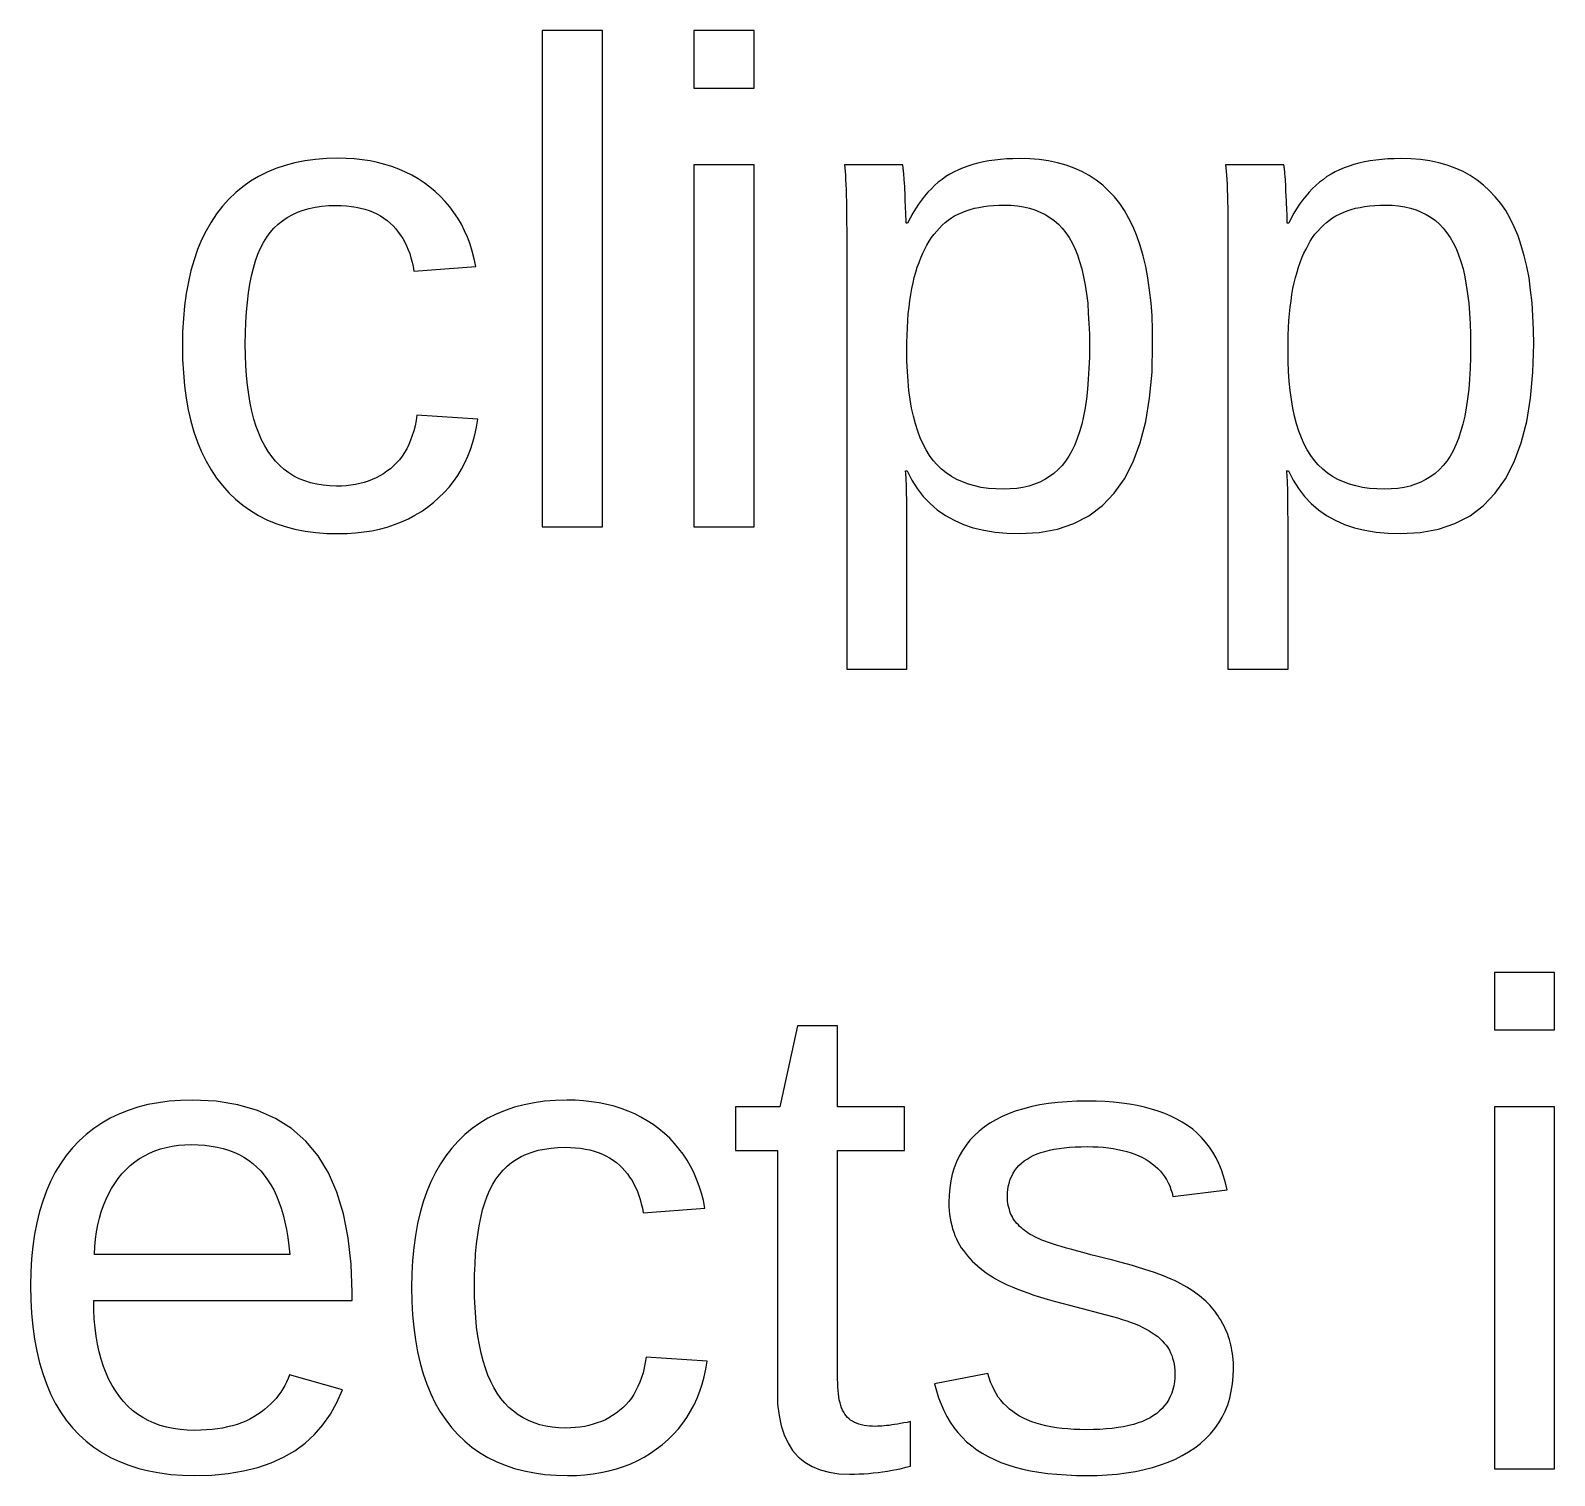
# Model space of a CAD drawing. Extents: x -27 to 133, y -77 to 15.
# Drawn here: x 98.21 to 103.3, y -42.36 to -37.53 of the extents above; entities that cross this region are included whole.
import ezdxf

# ---------------------------------------------------------------- set-up
doc = ezdxf.new("R2010")
doc.units = 0
doc.layers.get('0').update_dxf_attribs({"linetype": 'CONTINUOUS'})

msp = doc.modelspace()

# ---------------------------------------------------------------- linework, layer by layer
for points in [[(100.119, -37.532), (99.9174, -37.532), (99.9174, -39.1924), (100.119, -39.1924)], [(100.627, -37.532), (100.425, -37.532), (100.425, -37.7244), (100.627, -37.7244)], [(99.2651, -39.2142), (99.2935, -39.2123), (99.3211, -39.2092), (99.3479, -39.2049), (99.374, -39.1994), (99.3992, -39.1926), (99.4237, -39.1846), (99.4473, -39.1754), (99.4702, -39.1649), (99.4922, -39.1532), (99.5135, -39.1403), (99.534, -39.1261), (99.5536, -39.1107), (99.5723, -39.0943), (99.5898, -39.0771), (99.606, -39.059), (99.6211, -39.04), (99.635, -39.0203), (99.6476, -38.9997), (99.6591, -38.9782), (99.6693, -38.956), (99.6783, -38.9329), (99.6862, -38.9089), (99.6928, -38.8842), (99.6982, -38.8586), (99.7024, -38.8321), (99.4988, -38.8187), (99.4959, -38.8369), (99.4923, -38.8544), (99.4881, -38.8711), (99.4832, -38.8871), (99.4777, -38.9024), (99.4715, -38.9169), (99.4647, -38.9307), (99.4572, -38.9437), (99.449, -38.956), (99.4402, -38.9675), (99.4307, -38.9783), (99.4206, -38.9884), (99.4098, -38.9977), (99.3985, -39.0063), (99.3868, -39.0143), (99.3747, -39.0215), (99.3621, -39.028), (99.3491, -39.0339), (99.3357, -39.039), (99.3219, -39.0435), (99.3077, -39.0473), (99.293, -39.0504), (99.278, -39.0528), (99.2625, -39.0545), (99.2466, -39.0556), (99.2303, -39.0559), (99.2071, -39.0552), (99.1849, -39.0532), (99.1636, -39.0497), (99.1432, -39.0449), (99.1238, -39.0387), (99.1052, -39.0311), (99.0876, -39.0222), (99.0708, -39.0118), (99.055, -39.0001), (99.0401, -38.9871), (99.0261, -38.9726), (99.013, -38.9568), (99.0009, -38.9396), (98.9896, -38.9209), (98.9793, -38.9008), (98.9698, -38.8792), (98.9613, -38.8561), (98.9536, -38.8315), (98.9469, -38.8054), (98.941, -38.7779), (98.9361, -38.7489), (98.932, -38.7184), (98.9289, -38.6864), (98.9266, -38.6529), (98.9252, -38.6179), (98.9248, -38.5815), (98.9252, -38.5436), (98.9265, -38.5075), (98.9286, -38.473), (98.9316, -38.4403), (98.9354, -38.4094), (98.9401, -38.3801), (98.9456, -38.3526), (98.9519, -38.3267), (98.9591, -38.3026), (98.9672, -38.2803), (98.9761, -38.2596), (98.9858, -38.2407), (98.9964, -38.2235), (99.0079, -38.2077), (99.0205, -38.1933), (99.0342, -38.18), (99.0488, -38.1681), (99.0646, -38.1574), (99.0813, -38.148), (99.0992, -38.1398), (99.118, -38.1329), (99.1379, -38.1272), (99.1589, -38.1228), (99.1809, -38.1197), (99.2039, -38.1178), (99.228, -38.1171), (99.2458, -38.1175), (99.2629, -38.1185), (99.2794, -38.1203), (99.2952, -38.1228), (99.3105, -38.1259), (99.325, -38.1298), (99.339, -38.1343), (99.3523, -38.1396), (99.365, -38.1456), (99.377, -38.1522), (99.3884, -38.1596), (99.3992, -38.1677), (99.4093, -38.1764), (99.4188, -38.1858), (99.4278, -38.1957), (99.4362, -38.206), (99.444, -38.2169), (99.4512, -38.2282), (99.4579, -38.24), (99.464, -38.2523), (99.4696, -38.2651), (99.4745, -38.2784), (99.4789, -38.2922), (99.4828, -38.3064), (99.486, -38.3212), (99.4887, -38.3364), (99.6957, -38.3208), (99.6904, -38.2952), (99.6839, -38.2705), (99.6764, -38.2467), (99.6678, -38.2237), (99.6581, -38.2016), (99.6474, -38.1803), (99.6356, -38.1599), (99.6226, -38.1404), (99.6086, -38.1217), (99.5936, -38.1039), (99.5774, -38.0869), (99.5602, -38.0708), (99.5419, -38.0556), (99.5227, -38.0414), (99.5027, -38.0283), (99.482, -38.0163), (99.4605, -38.0055), (99.4383, -37.9958), (99.4153, -37.9873), (99.3916, -37.9799), (99.3672, -37.9736), (99.3419, -37.9685), (99.316, -37.9645), (99.2893, -37.9617), (99.2618, -37.96), (99.2336, -37.9594), (99.1958, -37.9603), (99.1593, -37.9632), (99.1241, -37.9679), (99.0904, -37.9746), (99.058, -37.9831), (99.0271, -37.9936), (98.9975, -38.0059), (98.9692, -38.0202), (98.9424, -38.0363), (98.9169, -38.0544), (98.8928, -38.0743), (98.8701, -38.0962), (98.8487, -38.1199), (98.8289, -38.1455), (98.8106, -38.1728), (98.7939, -38.2018), (98.7788, -38.2325), (98.7653, -38.2649), (98.7534, -38.299), (98.7431, -38.3349), (98.7343, -38.3724), (98.7272, -38.4117), (98.7216, -38.4527), (98.7176, -38.4954), (98.7153, -38.5398), (98.7145, -38.586), (98.7152, -38.6324), (98.7176, -38.6772), (98.7216, -38.7202), (98.7271, -38.7614), (98.7342, -38.8009), (98.7429, -38.8387), (98.7532, -38.8747), (98.7651, -38.909), (98.7785, -38.9415), (98.7936, -38.9723), (98.8102, -39.0013), (98.8284, -39.0287), (98.8482, -39.0542), (98.8694, -39.078), (98.8921, -39.0998), (98.9163, -39.1198), (98.9418, -39.1378), (98.9688, -39.154), (98.9972, -39.1682), (99.027, -39.1806), (99.0583, -39.191), (99.0909, -39.1996), (99.125, -39.2062), (99.1606, -39.211), (99.1975, -39.2138), (99.2359, -39.2148)], [(101.137, -39.1947), (101.137, -39.1678), (101.137, -39.143), (101.137, -39.1202), (101.137, -39.0994), (101.136, -39.0807), (101.136, -39.064), (101.136, -39.0494), (101.135, -39.0368), (101.135, -39.0263), (101.134, -39.0177), (101.134, -39.0113), (101.133, -39.0068), (101.133, -39.0044), (101.138, -39.0044), (101.154, -39.0355), (101.172, -39.0642), (101.192, -39.0903), (101.215, -39.114), (101.239, -39.1351), (101.266, -39.1538), (101.295, -39.17), (101.326, -39.1837), (101.359, -39.1949), (101.395, -39.2036), (101.432, -39.2098), (101.472, -39.2135), (101.514, -39.2148), (101.58, -39.211), (101.641, -39.1998), (101.696, -39.1811), (101.746, -39.1548), (101.791, -39.1211), (101.83, -39.0799), (101.865, -39.0312), (101.894, -38.975), (101.917, -38.9113), (101.936, -38.8401), (101.949, -38.7614), (101.957, -38.6752), (101.959, -38.5815), (101.959, -38.5331), (101.957, -38.4867), (101.954, -38.4424), (101.949, -38.4001), (101.943, -38.3598), (101.936, -38.3215), (101.927, -38.2853), (101.917, -38.2511), (101.906, -38.2189), (101.894, -38.1887), (101.88, -38.1606), (101.865, -38.1345), (101.849, -38.1104), (101.831, -38.0882), (101.812, -38.0678), (101.792, -38.0492), (101.77, -38.0324), (101.747, -38.0173), (101.722, -38.004), (101.697, -37.9924), (101.67, -37.9827), (101.641, -37.9747), (101.611, -37.9685), (101.58, -37.964), (101.548, -37.9614), (101.514, -37.9605), (101.492, -37.9608), (101.471, -37.9617), (101.45, -37.9633), (101.431, -37.9654), (101.411, -37.9682), (101.393, -37.9716), (101.375, -37.9756), (101.358, -37.9802), (101.341, -37.9854), (101.325, -37.9913), (101.31, -37.9978), (101.295, -38.0048), (101.281, -38.0125), (101.268, -38.0209), (101.255, -38.03), (101.242, -38.0397), (101.23, -38.0502), (101.219, -38.0614), (101.207, -38.0733), (101.196, -38.0859), (101.186, -38.0992), (101.176, -38.1133), (101.166, -38.128), (101.157, -38.1434), (101.148, -38.1596), (101.139, -38.1764), (101.135, -38.1764), (101.135, -38.173), (101.135, -38.1691), (101.135, -38.1647), (101.135, -38.16), (101.134, -38.1548), (101.134, -38.1492), (101.134, -38.1432), (101.134, -38.1367), (101.133, -38.1299), (101.133, -38.1226), (101.133, -38.1148), (101.132, -38.1067), (101.132, -38.0981), (101.132, -38.0895), (101.131, -38.0813), (101.131, -38.0734), (101.13, -38.0658), (101.13, -38.0586), (101.13, -38.0518), (101.129, -38.0453), (101.129, -38.0391), (101.128, -38.0333), (101.128, -38.0279), (101.128, -38.0228), (101.127, -38.018), (101.127, -38.0137), (101.127, -38.0096), (101.126, -38.0058), (101.126, -38.0022), (101.126, -37.999), (101.125, -37.996), (101.125, -37.9932), (101.125, -37.9908), (101.125, -37.9886), (101.124, -37.9867), (101.124, -37.985), (101.124, -37.9837), (101.124, -37.9826), (101.124, -37.9818), (100.929, -37.9818), (100.93, -37.9918), (100.931, -38.0033), (100.932, -38.0164), (100.932, -38.0309), (100.933, -38.0469), (100.934, -38.0645), (100.934, -38.0835), (100.935, -38.104), (100.935, -38.126), (100.935, -38.1495), (100.935, -38.1745), (100.936, -38.201), (100.936, -38.229), (100.936, -39.6679), (101.137, -39.6679)], [(102.412, -39.1947), (102.412, -39.1678), (102.411, -39.143), (102.411, -39.1202), (102.411, -39.0994), (102.411, -39.0807), (102.411, -39.064), (102.41, -39.0494), (102.41, -39.0368), (102.409, -39.0263), (102.409, -39.0177), (102.408, -39.0113), (102.408, -39.0068), (102.407, -39.0044), (102.413, -39.0044), (102.429, -39.0355), (102.447, -39.0642), (102.467, -39.0903), (102.489, -39.114), (102.514, -39.1351), (102.541, -39.1538), (102.57, -39.17), (102.601, -39.1837), (102.634, -39.1949), (102.669, -39.2036), (102.707, -39.2098), (102.747, -39.2135), (102.789, -39.2148), (102.854, -39.211), (102.915, -39.1998), (102.97, -39.1811), (103.021, -39.1548), (103.065, -39.1211), (103.105, -39.0799), (103.139, -39.0312), (103.168, -38.975), (103.192, -38.9113), (103.21, -38.8401), (103.223, -38.7614), (103.231, -38.6752), (103.234, -38.5815), (103.233, -38.5331), (103.231, -38.4867), (103.228, -38.4424), (103.223, -38.4001), (103.218, -38.3598), (103.21, -38.3215), (103.202, -38.2853), (103.192, -38.2511), (103.181, -38.2189), (103.168, -38.1887), (103.155, -38.1606), (103.14, -38.1345), (103.123, -38.1104), (103.105, -38.0882), (103.086, -38.0678), (103.066, -38.0492), (103.044, -38.0324), (103.021, -38.0173), (102.997, -38.004), (102.971, -37.9924), (102.944, -37.9827), (102.916, -37.9747), (102.886, -37.9685), (102.855, -37.964), (102.822, -37.9614), (102.789, -37.9605), (102.767, -37.9608), (102.746, -37.9617), (102.725, -37.9633), (102.705, -37.9654), (102.686, -37.9682), (102.667, -37.9716), (102.649, -37.9756), (102.632, -37.9802), (102.616, -37.9854), (102.6, -37.9913), (102.584, -37.9978), (102.57, -38.0048), (102.556, -38.0125), (102.542, -38.0209), (102.53, -38.03), (102.517, -38.0397), (102.505, -38.0502), (102.493, -38.0614), (102.482, -38.0733), (102.471, -38.0859), (102.46, -38.0992), (102.45, -38.1133), (102.44, -38.128), (102.431, -38.1434), (102.422, -38.1596), (102.414, -38.1764), (102.409, -38.1764), (102.409, -38.173), (102.409, -38.1691), (102.409, -38.1647), (102.409, -38.16), (102.409, -38.1548), (102.409, -38.1492), (102.409, -38.1432), (102.408, -38.1367), (102.408, -38.1299), (102.408, -38.1226), (102.407, -38.1148), (102.407, -38.1067), (102.407, -38.0981), (102.406, -38.0895), (102.406, -38.0813), (102.405, -38.0734), (102.405, -38.0658), (102.404, -38.0586), (102.404, -38.0518), (102.404, -38.0453), (102.403, -38.0391), (102.403, -38.0333), (102.403, -38.0279), (102.402, -38.0228), (102.402, -38.018), (102.401, -38.0137), (102.401, -38.0096), (102.401, -38.0058), (102.401, -38.0022), (102.4, -37.999), (102.4, -37.996), (102.4, -37.9932), (102.399, -37.9908), (102.399, -37.9886), (102.399, -37.9867), (102.399, -37.985), (102.398, -37.9837), (102.398, -37.9826), (102.398, -37.9818), (102.203, -37.9818), (102.204, -37.9918), (102.205, -38.0033), (102.206, -38.0164), (102.207, -38.0309), (102.208, -38.0469), (102.208, -38.0645), (102.209, -38.0835), (102.209, -38.104), (102.21, -38.126), (102.21, -38.1495), (102.21, -38.1745), (102.21, -38.201), (102.21, -38.229), (102.21, -39.6679), (102.412, -39.6679)], [(100.627, -37.9818), (100.425, -37.9818), (100.425, -39.1924), (100.627, -39.1924)], [(101.435, -39.0653), (101.41, -39.0633), (101.386, -39.06), (101.364, -39.0553), (101.343, -39.0493), (101.323, -39.0419), (101.304, -39.0332), (101.286, -39.0232), (101.269, -39.0118), (101.253, -38.9991), (101.239, -38.9851), (101.225, -38.9697), (101.213, -38.953), (101.202, -38.9348), (101.192, -38.9152), (101.182, -38.8941), (101.174, -38.8716), (101.166, -38.8475), (101.159, -38.822), (101.153, -38.7949), (101.148, -38.7664), (101.144, -38.7364), (101.141, -38.705), (101.139, -38.672), (101.137, -38.6376), (101.137, -38.6016), (101.137, -38.5757), (101.138, -38.5505), (101.139, -38.526), (101.14, -38.5024), (101.142, -38.4795), (101.145, -38.4573), (101.147, -38.4359), (101.15, -38.4153), (101.154, -38.3954), (101.158, -38.3763), (101.162, -38.358), (101.167, -38.3404), (101.172, -38.3236), (101.178, -38.3075), (101.184, -38.292), (101.19, -38.2773), (101.197, -38.2632), (101.204, -38.2497), (101.212, -38.237), (101.22, -38.2249), (101.228, -38.2135), (101.237, -38.2027), (101.246, -38.1926), (101.255, -38.1832), (101.265, -38.1745), (101.275, -38.1664), (101.286, -38.1589), (101.297, -38.1521), (101.309, -38.1458), (101.322, -38.1402), (101.335, -38.1351), (101.349, -38.1306), (101.363, -38.1267), (101.378, -38.1235), (101.394, -38.1208), (101.41, -38.1187), (101.427, -38.1172), (101.445, -38.1163), (101.463, -38.116), (101.485, -38.1167), (101.507, -38.1186), (101.527, -38.1218), (101.547, -38.1263), (101.565, -38.1321), (101.583, -38.1391), (101.6, -38.1475), (101.615, -38.1571), (101.63, -38.168), (101.644, -38.1802), (101.657, -38.1937), (101.669, -38.2085), (101.68, -38.2246), (101.69, -38.2421), (101.699, -38.2614), (101.708, -38.2823), (101.715, -38.305), (101.722, -38.3294), (101.728, -38.3555), (101.733, -38.3833), (101.738, -38.4128), (101.742, -38.444), (101.744, -38.4769), (101.746, -38.5116), (101.748, -38.5479), (101.748, -38.586), (101.748, -38.625), (101.746, -38.6623), (101.744, -38.6978), (101.741, -38.7316), (101.738, -38.7636), (101.733, -38.7938), (101.728, -38.8222), (101.722, -38.8489), (101.715, -38.8738), (101.707, -38.8969), (101.699, -38.9183), (101.689, -38.9379), (101.679, -38.9558), (101.668, -38.9721), (101.656, -38.9871), (101.643, -39.0008), (101.629, -39.0132), (101.614, -39.0242), (101.598, -39.034), (101.582, -39.0425), (101.564, -39.0497), (101.545, -39.0555), (101.525, -39.0601), (101.505, -39.0634), (101.483, -39.0653), (101.46, -39.066)], [(102.709, -39.0653), (102.684, -39.0633), (102.661, -39.06), (102.639, -39.0553), (102.617, -39.0493), (102.597, -39.0419), (102.578, -39.0332), (102.56, -39.0232), (102.543, -39.0118), (102.528, -38.9991), (102.513, -38.9851), (102.5, -38.9697), (102.488, -38.953), (102.476, -38.9348), (102.466, -38.9152), (102.457, -38.8941), (102.448, -38.8716), (102.44, -38.8475), (102.434, -38.822), (102.428, -38.7949), (102.423, -38.7664), (102.419, -38.7364), (102.416, -38.705), (102.413, -38.672), (102.412, -38.6376), (102.412, -38.6016), (102.412, -38.5757), (102.412, -38.5505), (102.413, -38.526), (102.415, -38.5024), (102.417, -38.4795), (102.419, -38.4573), (102.422, -38.4359), (102.425, -38.4153), (102.428, -38.3954), (102.432, -38.3763), (102.437, -38.358), (102.442, -38.3404), (102.447, -38.3236), (102.452, -38.3075), (102.458, -38.292), (102.465, -38.2773), (102.472, -38.2632), (102.479, -38.2497), (102.486, -38.237), (102.494, -38.2249), (102.502, -38.2135), (102.511, -38.2027), (102.52, -38.1926), (102.53, -38.1832), (102.54, -38.1745), (102.55, -38.1664), (102.56, -38.1589), (102.572, -38.1521), (102.584, -38.1458), (102.596, -38.1402), (102.61, -38.1351), (102.623, -38.1306), (102.638, -38.1267), (102.653, -38.1235), (102.668, -38.1208), (102.685, -38.1187), (102.702, -38.1172), (102.719, -38.1163), (102.737, -38.116), (102.76, -38.1167), (102.781, -38.1186), (102.802, -38.1218), (102.821, -38.1263), (102.84, -38.1321), (102.857, -38.1391), (102.874, -38.1475), (102.89, -38.1571), (102.905, -38.168), (102.918, -38.1802), (102.931, -38.1937), (102.943, -38.2085), (102.954, -38.2246), (102.964, -38.2421), (102.974, -38.2614), (102.982, -38.2823), (102.99, -38.305), (102.997, -38.3294), (103.003, -38.3555), (103.008, -38.3833), (103.012, -38.4128), (103.016, -38.444), (103.019, -38.4769), (103.021, -38.5116), (103.022, -38.5479), (103.022, -38.586), (103.022, -38.625), (103.021, -38.6623), (103.019, -38.6978), (103.016, -38.7316), (103.012, -38.7636), (103.008, -38.7938), (103.003, -38.8222), (102.996, -38.8489), (102.989, -38.8738), (102.982, -38.8969), (102.973, -38.9183), (102.964, -38.9379), (102.954, -38.9558), (102.943, -38.9721), (102.931, -38.9871), (102.918, -39.0008), (102.904, -39.0132), (102.889, -39.0242), (102.873, -39.034), (102.856, -39.0425), (102.838, -39.0497), (102.82, -39.0555), (102.8, -39.0601), (102.779, -39.0634), (102.757, -39.0653), (102.735, -39.066)], [(103.303, -40.682), (103.102, -40.682), (103.102, -40.8744), (103.303, -40.8744)], [(100.962, -42.3602), (100.978, -42.3597), (100.993, -42.3589), (101.009, -42.3578), (101.025, -42.3563), (101.041, -42.3546), (101.056, -42.3525), (101.072, -42.3501), (101.088, -42.3474), (101.103, -42.3444), (101.119, -42.3411), (101.134, -42.3374), (101.149, -42.3335), (101.149, -42.1846), (101.138, -42.187), (101.127, -42.1891), (101.116, -42.191), (101.106, -42.1928), (101.096, -42.1944), (101.087, -42.1958), (101.078, -42.197), (101.069, -42.198), (101.061, -42.1988), (101.053, -42.1995), (101.046, -42.1999), (101.039, -42.2002), (101.033, -42.2003), (101.022, -42.2001), (101.012, -42.1995), (101.003, -42.1984), (100.994, -42.197), (100.985, -42.1951), (100.977, -42.1928), (100.969, -42.1901), (100.962, -42.187), (100.955, -42.1834), (100.949, -42.1795), (100.944, -42.1751), (100.939, -42.1703), (100.934, -42.1651), (100.93, -42.1593), (100.926, -42.153), (100.922, -42.146), (100.919, -42.1385), (100.916, -42.1303), (100.914, -42.1215), (100.911, -42.112), (100.91, -42.102), (100.908, -42.0913), (100.907, -42.0801), (100.906, -42.0682), (100.906, -42.0557), (100.905, -42.0425), (100.905, -41.2783), (101.129, -41.2783), (101.129, -41.1318), (100.905, -41.1318), (100.905, -40.861), (100.771, -40.861), (100.712, -41.1318), (100.564, -41.1318), (100.564, -41.2783), (100.704, -41.2783), (100.704, -42.0862), (100.705, -42.1267), (100.71, -42.164), (100.717, -42.1981), (100.727, -42.2289), (100.74, -42.2565), (100.755, -42.2808), (100.774, -42.3019), (100.796, -42.3198), (100.82, -42.3344), (100.847, -42.3457), (100.877, -42.3538), (100.91, -42.3587), (100.946, -42.3603)], [(98.8134, -42.3631), (98.8677, -42.358), (98.9187, -42.3495), (98.9665, -42.3377), (99.011, -42.3224), (99.0522, -42.3038), (99.0902, -42.2817), (99.1249, -42.2563), (99.1563, -42.2275), (99.1844, -42.1953), (99.2093, -42.1597), (99.2309, -42.1207), (99.2493, -42.0784), (99.0725, -42.028), (99.0679, -42.0402), (99.0627, -42.0521), (99.0568, -42.0637), (99.0504, -42.0749), (99.0434, -42.0858), (99.0358, -42.0964), (99.0276, -42.1067), (99.0188, -42.1166), (99.0093, -42.1261), (98.9993, -42.1354), (98.9887, -42.1443), (98.9774, -42.1529), (98.9656, -42.1612), (98.9532, -42.1689), (98.9401, -42.1761), (98.9264, -42.1826), (98.9121, -42.1885), (98.8972, -42.1938), (98.8817, -42.1985), (98.8656, -42.2025), (98.8488, -42.206), (98.8315, -42.2088), (98.8135, -42.2109), (98.7949, -42.2125), (98.7757, -42.2134), (98.7558, -42.2137), (98.7308, -42.2131), (98.7067, -42.2111), (98.6836, -42.2077), (98.6614, -42.203), (98.6402, -42.197), (98.6199, -42.1897), (98.6005, -42.181), (98.5821, -42.171), (98.5646, -42.1596), (98.548, -42.1469), (98.5324, -42.1328), (98.5178, -42.1175), (98.504, -42.1007), (98.4913, -42.0828), (98.4796, -42.0637), (98.4689, -42.0435), (98.4592, -42.0222), (98.4505, -41.9997), (98.4429, -41.9762), (98.4363, -41.9515), (98.4306, -41.9256), (98.4261, -41.8987), (98.4225, -41.8706), (98.4199, -41.8414), (98.4184, -41.8111), (98.4179, -41.7796), (99.2817, -41.7796), (99.2817, -41.7528), (99.2786, -41.6576), (99.2691, -41.57), (99.2533, -41.4901), (99.2312, -41.4177), (99.2028, -41.353), (99.168, -41.2959), (99.127, -41.2464), (99.0796, -41.2046), (99.0259, -41.1703), (98.9659, -41.1436), (98.8996, -41.1246), (98.8269, -41.1132), (98.748, -41.1094), (98.7086, -41.1103), (98.6706, -41.1132), (98.6341, -41.1179), (98.5989, -41.1245), (98.5652, -41.1331), (98.533, -41.1435), (98.5021, -41.1558), (98.4727, -41.17), (98.4447, -41.1861), (98.4181, -41.2041), (98.3929, -41.2239), (98.3692, -41.2457), (98.3469, -41.2694), (98.3261, -41.2948), (98.307, -41.3219), (98.2895, -41.3507), (98.2737, -41.3811), (98.2596, -41.4132), (98.2472, -41.4469), (98.2363, -41.4823), (98.2272, -41.5193), (98.2197, -41.558), (98.2139, -41.5983), (98.2098, -41.6403), (98.2073, -41.684), (98.2064, -41.7293), (98.2073, -41.7769), (98.2098, -41.8227), (98.2139, -41.8666), (98.2197, -41.9087), (98.2272, -41.949), (98.2363, -41.9874), (98.2472, -42.024), (98.2596, -42.0587), (98.2737, -42.0916), (98.2895, -42.1227), (98.307, -42.1519), (98.3261, -42.1793), (98.3469, -42.2048), (98.3692, -42.2285), (98.3931, -42.2502), (98.4185, -42.2701), (98.4454, -42.2881), (98.4738, -42.3042), (98.5038, -42.3184), (98.5352, -42.3307), (98.5682, -42.3411), (98.6027, -42.3496), (98.6387, -42.3563), (98.6762, -42.361), (98.7153, -42.3638), (98.7558, -42.3648)], [(100.032, -42.3642), (100.06, -42.3623), (100.088, -42.3592), (100.114, -42.3549), (100.14, -42.3494), (100.166, -42.3426), (100.19, -42.3346), (100.214, -42.3254), (100.237, -42.3149), (100.259, -42.3032), (100.28, -42.2903), (100.3, -42.2761), (100.32, -42.2607), (100.339, -42.2443), (100.356, -42.2271), (100.373, -42.209), (100.388, -42.19), (100.401, -42.1703), (100.414, -42.1497), (100.426, -42.1282), (100.436, -42.106), (100.445, -42.0829), (100.453, -42.0589), (100.459, -42.0342), (100.465, -42.0086), (100.469, -41.9821), (100.265, -41.9687), (100.262, -41.9869), (100.259, -42.0044), (100.255, -42.0211), (100.25, -42.0371), (100.244, -42.0524), (100.238, -42.0669), (100.231, -42.0807), (100.224, -42.0937), (100.216, -42.106), (100.207, -42.1175), (100.197, -42.1283), (100.187, -42.1384), (100.176, -42.1477), (100.165, -42.1563), (100.153, -42.1643), (100.141, -42.1715), (100.129, -42.178), (100.116, -42.1839), (100.102, -42.189), (100.088, -42.1935), (100.074, -42.1973), (100.06, -42.2004), (100.044, -42.2028), (100.029, -42.2045), (100.013, -42.2056), (99.9968, -42.2059), (99.9736, -42.2052), (99.9514, -42.2032), (99.9301, -42.1997), (99.9097, -42.1949), (99.8903, -42.1887), (99.8717, -42.1811), (99.8541, -42.1722), (99.8373, -42.1618), (99.8215, -42.1501), (99.8066, -42.1371), (99.7926, -42.1226), (99.7795, -42.1068), (99.7674, -42.0896), (99.7561, -42.0709), (99.7458, -42.0508), (99.7363, -42.0292), (99.7278, -42.0061), (99.7201, -41.9815), (99.7133, -41.9554), (99.7075, -41.9279), (99.7025, -41.8989), (99.6985, -41.8684), (99.6953, -41.8364), (99.6931, -41.8029), (99.6917, -41.7679), (99.6913, -41.7315), (99.6917, -41.6936), (99.693, -41.6575), (99.6951, -41.623), (99.6981, -41.5903), (99.7019, -41.5594), (99.7065, -41.5301), (99.7121, -41.5026), (99.7184, -41.4767), (99.7256, -41.4526), (99.7337, -41.4303), (99.7426, -41.4096), (99.7523, -41.3907), (99.7629, -41.3735), (99.7744, -41.3577), (99.787, -41.3433), (99.8007, -41.33), (99.8153, -41.3181), (99.8311, -41.3074), (99.8478, -41.298), (99.8657, -41.2898), (99.8845, -41.2829), (99.9044, -41.2772), (99.9254, -41.2728), (99.9474, -41.2697), (99.9704, -41.2678), (99.9945, -41.2671), (100.012, -41.2675), (100.029, -41.2685), (100.046, -41.2703), (100.062, -41.2728), (100.077, -41.2759), (100.092, -41.2798), (100.105, -41.2843), (100.119, -41.2896), (100.131, -41.2956), (100.143, -41.3022), (100.155, -41.3096), (100.166, -41.3177), (100.176, -41.3264), (100.185, -41.3358), (100.194, -41.3457), (100.203, -41.356), (100.21, -41.3669), (100.218, -41.3782), (100.224, -41.39), (100.231, -41.4023), (100.236, -41.4151), (100.241, -41.4284), (100.245, -41.4422), (100.249, -41.4564), (100.253, -41.4712), (100.255, -41.4864), (100.462, -41.4708), (100.457, -41.4452), (100.45, -41.4205), (100.443, -41.3967), (100.434, -41.3737), (100.425, -41.3516), (100.414, -41.3303), (100.402, -41.3099), (100.389, -41.2904), (100.375, -41.2717), (100.36, -41.2539), (100.344, -41.2369), (100.327, -41.2208), (100.308, -41.2056), (100.289, -41.1914), (100.269, -41.1783), (100.248, -41.1663), (100.227, -41.1555), (100.205, -41.1458), (100.182, -41.1373), (100.158, -41.1299), (100.134, -41.1236), (100.108, -41.1185), (100.082, -41.1145), (100.056, -41.1117), (100.028, -41.11), (100, -41.1094), (99.9622, -41.1103), (99.9258, -41.1132), (99.8906, -41.1179), (99.8569, -41.1246), (99.8245, -41.1331), (99.7936, -41.1436), (99.7639, -41.1559), (99.7357, -41.1702), (99.7089, -41.1863), (99.6834, -41.2044), (99.6593, -41.2243), (99.6366, -41.2462), (99.6152, -41.2699), (99.5953, -41.2955), (99.5771, -41.3228), (99.5604, -41.3518), (99.5453, -41.3825), (99.5318, -41.4149), (99.5199, -41.449), (99.5095, -41.4849), (99.5008, -41.5224), (99.4937, -41.5617), (99.4881, -41.6027), (99.4841, -41.6454), (99.4817, -41.6898), (99.4809, -41.736), (99.4817, -41.7824), (99.4841, -41.8272), (99.4881, -41.8702), (99.4936, -41.9114), (99.5007, -41.9509), (99.5094, -41.9887), (99.5197, -42.0247), (99.5316, -42.059), (99.545, -42.0915), (99.5601, -42.1223), (99.5767, -42.1513), (99.5949, -42.1787), (99.6146, -42.2042), (99.6359, -42.228), (99.6586, -42.2498), (99.6828, -42.2698), (99.7083, -42.2878), (99.7353, -42.304), (99.7637, -42.3182), (99.7935, -42.3306), (99.8248, -42.341), (99.8574, -42.3496), (99.8915, -42.3562), (99.927, -42.361), (99.964, -42.3638), (100.002, -42.3648)], [(101.773, -42.3642), (101.807, -42.3626), (101.84, -42.3598), (101.871, -42.356), (101.902, -42.3511), (101.931, -42.345), (101.959, -42.3379), (101.985, -42.3296), (102.011, -42.3203), (102.035, -42.3098), (102.058, -42.2983), (102.079, -42.2857), (102.1, -42.2719), (102.119, -42.2572), (102.137, -42.2415), (102.153, -42.2249), (102.167, -42.2074), (102.18, -42.1889), (102.192, -42.1695), (102.202, -42.1492), (102.21, -42.128), (102.217, -42.1058), (102.222, -42.0827), (102.226, -42.0587), (102.228, -42.0337), (102.229, -42.0079), (102.229, -41.9973), (102.229, -41.9869), (102.228, -41.9767), (102.227, -41.9666), (102.226, -41.9567), (102.224, -41.947), (102.223, -41.9375), (102.221, -41.9282), (102.218, -41.9191), (102.216, -41.9101), (102.213, -41.9013), (102.21, -41.8927), (102.207, -41.8842), (102.203, -41.876), (102.199, -41.8678), (102.195, -41.8599), (102.191, -41.852), (102.187, -41.8444), (102.182, -41.8369), (102.177, -41.8295), (102.172, -41.8223), (102.167, -41.8153), (102.161, -41.8084), (102.156, -41.8016), (102.15, -41.795), (102.144, -41.7886), (102.137, -41.7822), (102.13, -41.776), (102.123, -41.7698), (102.116, -41.7638), (102.108, -41.7578), (102.099, -41.7519), (102.091, -41.7461), (102.082, -41.7404), (102.073, -41.7347), (102.063, -41.7292), (102.053, -41.7237), (102.043, -41.7183), (102.032, -41.713), (102.021, -41.7078), (102.008, -41.7024), (101.995, -41.697), (101.98, -41.6915), (101.965, -41.6859), (101.948, -41.6802), (101.93, -41.6745), (101.912, -41.6687), (101.892, -41.6628), (101.871, -41.6569), (101.849, -41.6509), (101.826, -41.6448), (101.802, -41.6386), (101.776, -41.6324), (101.752, -41.6263), (101.73, -41.6205), (101.709, -41.6148), (101.689, -41.6094), (101.671, -41.6042), (101.653, -41.5992), (101.638, -41.5945), (101.624, -41.5899), (101.611, -41.5855), (101.599, -41.5814), (101.589, -41.5775), (101.58, -41.5737), (101.572, -41.5701), (101.565, -41.5663), (101.557, -41.5624), (101.55, -41.5583), (101.543, -41.5542), (101.537, -41.5499), (101.531, -41.5455), (101.525, -41.541), (101.52, -41.5364), (101.514, -41.5316), (101.51, -41.5268), (101.505, -41.5218), (101.501, -41.5167), (101.497, -41.5114), (101.493, -41.5059), (101.49, -41.5002), (101.487, -41.4943), (101.484, -41.4882), (101.482, -41.4819), (101.48, -41.4753), (101.478, -41.4686), (101.476, -41.4616), (101.475, -41.4544), (101.474, -41.447), (101.474, -41.4394), (101.474, -41.4316), (101.474, -41.419), (101.475, -41.4068), (101.477, -41.3952), (101.48, -41.384), (101.483, -41.3734), (101.488, -41.3632), (101.493, -41.3536), (101.498, -41.3445), (101.505, -41.3358), (101.512, -41.3277), (101.52, -41.3201), (101.529, -41.3129), (101.539, -41.3063), (101.549, -41.3002), (101.56, -41.2946), (101.573, -41.2894), (101.585, -41.2848), (101.599, -41.2806), (101.614, -41.2769), (101.629, -41.2737), (101.646, -41.271), (101.663, -41.2688), (101.681, -41.2671), (101.7, -41.2659), (101.72, -41.2652), (101.74, -41.2649), (101.759, -41.2652), (101.777, -41.2659), (101.794, -41.2672), (101.811, -41.269), (101.827, -41.2713), (101.843, -41.2741), (101.858, -41.2774), (101.873, -41.2812), (101.887, -41.2856), (101.9, -41.2904), (101.913, -41.2958), (101.925, -41.3016), (101.937, -41.308), (101.947, -41.3148), (101.958, -41.3221), (101.967, -41.3299), (101.976, -41.3381), (101.985, -41.3467), (101.992, -41.3557), (101.999, -41.3652), (102.005, -41.3752), (102.011, -41.3856), (102.016, -41.3964), (102.02, -41.4077), (102.024, -41.4195), (102.027, -41.4316), (102.208, -41.4092), (102.203, -41.3858), (102.196, -41.3634), (102.189, -41.342), (102.18, -41.3216), (102.171, -41.3022), (102.16, -41.2838), (102.149, -41.2664), (102.136, -41.25), (102.123, -41.2347), (102.108, -41.2203), (102.093, -41.2069), (102.076, -41.1946), (102.058, -41.1832), (102.04, -41.1728), (102.02, -41.1632), (102, -41.1544), (101.978, -41.1465), (101.955, -41.1394), (101.932, -41.1332), (101.907, -41.1278), (101.882, -41.1232), (101.856, -41.1194), (101.828, -41.1165), (101.8, -41.1144), (101.77, -41.1132), (101.74, -41.1127), (101.706, -41.1133), (101.673, -41.1148), (101.642, -41.1174), (101.611, -41.1209), (101.582, -41.1256), (101.555, -41.1312), (101.528, -41.1379), (101.503, -41.1456), (101.479, -41.1543), (101.456, -41.1641), (101.435, -41.1748), (101.415, -41.1866), (101.396, -41.1995), (101.379, -41.2133), (101.363, -41.228), (101.348, -41.2437), (101.335, -41.2603), (101.323, -41.2778), (101.312, -41.2963), (101.303, -41.3157), (101.295, -41.3361), (101.289, -41.3573), (101.284, -41.3795), (101.281, -41.4027), (101.279, -41.4268), (101.278, -41.4518), (101.278, -41.4654), (101.279, -41.4786), (101.28, -41.4916), (101.282, -41.5042), (101.284, -41.5165), (101.287, -41.5284), (101.29, -41.5401), (101.294, -41.5513), (101.298, -41.5623), (101.303, -41.5729), (101.308, -41.5832), (101.313, -41.5932), (101.319, -41.6028), (101.326, -41.6122), (101.333, -41.6213), (101.34, -41.6302), (101.348, -41.6389), (101.356, -41.6474), (101.364, -41.6557), (101.373, -41.6637), (101.382, -41.6716), (101.392, -41.6792), (101.402, -41.6866), (101.412, -41.6938), (101.423, -41.7007), (101.434, -41.7074), (101.446, -41.7141), (101.459, -41.7207), (101.473, -41.7274), (101.489, -41.7341), (101.505, -41.7408), (101.523, -41.7476), (101.542, -41.7543), (101.562, -41.7611), (101.584, -41.7679), (101.606, -41.7747), (101.63, -41.7815), (101.655, -41.7884), (101.681, -41.7953), (101.825, -41.8333), (101.842, -41.8379), (101.857, -41.8426), (101.873, -41.8476), (101.887, -41.8527), (101.901, -41.858), (101.914, -41.8635), (101.926, -41.8692), (101.937, -41.875), (101.948, -41.8811), (101.958, -41.8873), (101.967, -41.8938), (101.976, -41.9004), (101.984, -41.9072), (101.991, -41.9142), (101.998, -41.9216), (102.004, -41.9292), (102.01, -41.9372), (102.015, -41.9456), (102.019, -41.9542), (102.023, -41.9631), (102.026, -41.9724), (102.029, -41.982), (102.031, -41.9919), (102.032, -42.0021), (102.033, -42.0127), (102.033, -42.0235), (102.033, -42.0377), (102.032, -42.0513), (102.03, -42.0644), (102.027, -42.0769), (102.023, -42.0889), (102.018, -42.1003), (102.013, -42.1111), (102.006, -42.1214), (101.999, -42.1311), (101.991, -42.1403), (101.982, -42.1489), (101.973, -42.157), (101.962, -42.1645), (101.951, -42.1715), (101.938, -42.1779), (101.925, -42.1837), (101.911, -42.189), (101.895, -42.1937), (101.879, -42.1979), (101.862, -42.2015), (101.844, -42.2046), (101.824, -42.2071), (101.804, -42.209), (101.783, -42.2104), (101.761, -42.2112), (101.738, -42.2115), (101.716, -42.2112), (101.695, -42.2104), (101.675, -42.2091), (101.656, -42.2072), (101.637, -42.2048), (101.619, -42.2019), (101.602, -42.1984), (101.585, -42.1943), (101.57, -42.1898), (101.555, -42.1847), (101.54, -42.1791), (101.527, -42.1729), (101.514, -42.1662), (101.502, -42.1589), (101.491, -42.151), (101.48, -42.1425), (101.47, -42.1334), (101.46, -42.1236), (101.451, -42.1133), (101.443, -42.1023), (101.436, -42.0907), (101.429, -42.0785), (101.423, -42.0657), (101.417, -42.0522), (101.412, -42.0382), (101.408, -42.0235), (101.23, -42.0582), (101.236, -42.082), (101.243, -42.1048), (101.252, -42.1266), (101.261, -42.1474), (101.271, -42.1672), (101.282, -42.1861), (101.294, -42.2039), (101.308, -42.2208), (101.322, -42.2367), (101.337, -42.2516), (101.354, -42.2655), (101.371, -42.2784), (101.389, -42.2904), (101.409, -42.3014), (101.43, -42.3115), (101.451, -42.3208), (101.475, -42.3291), (101.499, -42.3366), (101.525, -42.3432), (101.551, -42.3489), (101.579, -42.3538), (101.609, -42.3577), (101.639, -42.3608), (101.671, -42.363), (101.704, -42.3643), (101.738, -42.3648)], [(103.303, -41.1318), (103.102, -41.1318), (103.102, -42.3424), (103.303, -42.3424)], [(98.4216, -41.5993), (98.4241, -41.5743), (98.4274, -41.5501), (98.4317, -41.5268), (98.437, -41.5044), (98.4431, -41.4828), (98.4502, -41.4621), (98.4583, -41.4423), (98.4672, -41.4233), (98.4771, -41.4052), (98.488, -41.388), (98.4997, -41.3716), (98.5124, -41.3561), (98.526, -41.3416), (98.5402, -41.3283), (98.5552, -41.3161), (98.5709, -41.3051), (98.5873, -41.2953), (98.6045, -41.2866), (98.6223, -41.2791), (98.6409, -41.2727), (98.6602, -41.2675), (98.6802, -41.2634), (98.701, -41.2605), (98.7224, -41.2588), (98.7446, -41.2582), (98.7675, -41.2587), (98.7894, -41.2603), (98.8106, -41.2629), (98.8309, -41.2665), (98.8504, -41.2712), (98.869, -41.2769), (98.8869, -41.2837), (98.9038, -41.2915), (98.92, -41.3003), (98.9353, -41.3102), (98.9498, -41.3211), (98.9634, -41.333), (98.9762, -41.346), (98.9882, -41.3602), (98.9995, -41.3755), (99.01, -41.3921), (99.0198, -41.4099), (99.0288, -41.4289), (99.037, -41.4492), (99.0445, -41.4706), (99.0512, -41.4933), (99.0572, -41.5172), (99.0624, -41.5424), (99.0669, -41.5688), (99.0706, -41.5964), (99.0736, -41.6252), (98.4201, -41.6252)]]:
    msp.add_lwpolyline(points, close=True)

doc.saveas('drawing.dxf')
